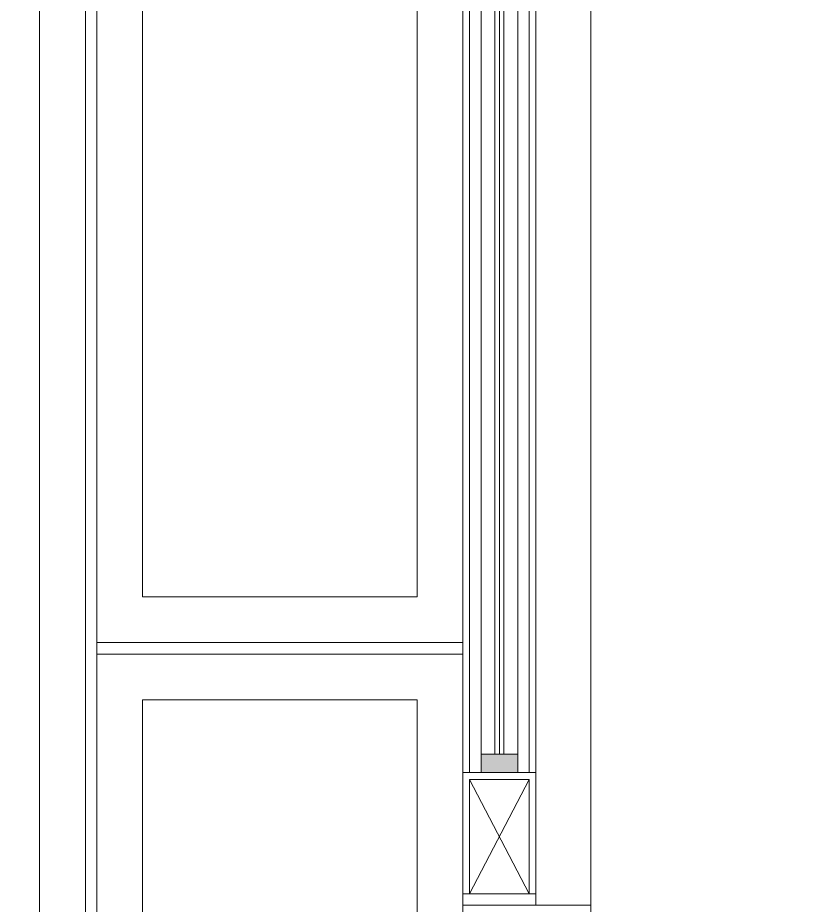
# Model space of a CAD drawing. Header units: metres. Extents: x 349075 to 349285, y 9281902 to 9282050.
# Drawn here: x 349102.787 to 349104.543, y 9281981.404 to 9281983.345 of the extents above; entities that cross this region are included whole.
import ezdxf

# ---------------------------------------------------------------- set-up
doc = ezdxf.new("R2010")
doc.units = ezdxf.units.M
doc.header["$LTSCALE"] = 0.25
for name, color, linetype, lineweight in [('0_VANOS', 30, 'Continuous', 9), ('ARQ-FONDO', 253, 'CONTINUOUS', 9), ('CUNETAS-RED', 5, 'CONTINUOUS', 18)]:
    doc.layers.add(name, color=color, linetype=linetype, lineweight=lineweight)

# ---------------------------------------------------------------- blocks, each defined once
blk = doc.blocks.new('junta vereda 0.8')
at = {"layer": 'ARQ-FONDO'}
blk.add_lwpolyline([(0.0127, 0), (-0.0127, 0), (-0.0127, 0.8), (0.0127, 0.8)], close=True, dxfattribs=at)
blk = doc.blocks.new('verda pg edf 04')
at = {"layer": 'ARQ-FONDO', "elevation": -20.5486}
for points in [[(-10.815, -2.2104), (-10.815, -5.2104), (-11.615, -5.2104), (-11.615, -2.2104)], [(-10.915, -2.3104), (-10.915, -5.1104), (-11.515, -5.1104), (-11.515, -2.3104)], [(-10.815, -5.2358), (-10.815, -8.2358), (-11.615, -8.2358), (-11.615, -5.2358)], [(-10.915, -5.3358), (-10.915, -8.1358), (-11.515, -8.1358), (-11.515, -5.3358)]]:
    blk.add_lwpolyline(points, close=True, dxfattribs=at)
at = {"layer": 'ARQ-FONDO', "rotation": 270}
blk.add_blockref('junta vereda 0.8', (-11.615, -5.2231, -20.5486), dxfattribs=at)
blk = doc.blocks.new('VEREDA EDF 04 PGG')
at = {"layer": 'ARQ-FONDO', "lineweight": 5}
blk.add_blockref('verda pg edf 04', (-1.215, -0.815, 20.5486), dxfattribs=at)
blk = doc.blocks.new('red drenaje')
at = {"layer": 'CUNETAS-RED', "lineweight": 0}
for p, q in [((-48.1, 70.0031), (-48.1, 10.193)), ((-48.2, 69.7801), (-48.2, 10.193))]:
    blk.add_line(p, q, dxfattribs=at)
blk.add_lwpolyline([(-48.2, 10.193), (-48.2, 69.9031), (-48.6, 69.9031), (-48.6, 10.193)], close=True, dxfattribs=at)
blk = doc.blocks.new('*U1092')
at = {"linetype": 'Continuous', "lineweight": 0, "true_color": 0xbebebe}
blk.add_hatch(color=9, dxfattribs=at).paths.add_polyline_path([(3041.8024, 1360.5431), (3041.7624, 1360.5431), (3041.7624, 1360.4631), (3041.8024, 1360.4631)])
at = {"layer": '0_VANOS', "linetype": 'Continuous'}
for p, q in [((3037.2524, 1360.5131), (3041.7624, 1360.5131)), ((3037.2524, 1360.5031), (3041.7624, 1360.5031)), ((3037.2524, 1360.4931), (3041.7624, 1360.4931))]:
    blk.add_line(p, q, dxfattribs=at)
for points in [[(3037.2524, 1360.5431), (3041.7624, 1360.5431), (3041.7624, 1360.4631), (3037.2524, 1360.4631)], [(3041.7624, 1360.5431), (3041.7624, 1360.4631), (3041.8024, 1360.4631), (3041.8024, 1360.5431)]]:
    blk.add_lwpolyline(points, close=True, dxfattribs=at)
blk = doc.blocks.new('columnas bloque talleres')
at = {"layer": 'ARQ-FONDO', "lineweight": 0, "elevation": 0}
blk.add_lwpolyline([(-10.815, -6.215), (-10.815, -5.785), (-10.535, -5.785), (-10.535, -6.215)], close=True, dxfattribs=at)
blk = doc.blocks.new('bloque pg edf 04')
at = {"layer": 'ARQ-FONDO'}
for p, q in [((-10.83, 29.62, 20.5486), (-10.83, 34.21, 20.5486)), ((-10.815, 34.21, 20.5486), (-10.815, 29.62, -0.6942)), ((-10.685, 34.21, 20.5486), (-10.685, 29.62, -0.6942)), ((-10.67, 34.21, 20.5486), (-10.67, 29.62, 20.5486)), ((-10.685, 29.355, 20.5486), (-10.815, 29.605, 20.5486)), ((-10.685, 29.605, 20.5486), (-10.815, 29.355, 20.5486))]:
    blk.add_line(p, q, dxfattribs=at)
at = {"layer": 'ARQ-FONDO', "ltscale": 0.7, "elevation": -684.9178}
blk.add_lwpolyline([(-10.55, 34.5), (-10.83, 34.5), (-10.83, 0.73), (-10.55, 0.73)], close=True, dxfattribs=at)
at = {"layer": 'ARQ-FONDO', "elevation": 20.5486}
for points in [[(-10.67, 29.62), (-10.67, 29.355), (-10.83, 29.355), (-10.83, 29.62)], [(-10.685, 29.605), (-10.685, 29.355), (-10.815, 29.355), (-10.815, 29.605)], [(-10.83, 29.355), (-10.83, 29.33), (-10.67, 29.33), (-10.67, 29.355)]]:
    blk.add_lwpolyline(points, close=True, dxfattribs=at)
at = {"layer": 'ARQ-FONDO'}
blk.add_blockref('columnas bloque talleres', (-0.015, 35.115, 20.5486), dxfattribs=at)
at = {"layer": 'ARQ-FONDO', "rotation": 270}
blk.add_blockref('*U1092', (-1371.2531, 3071.4224, 20.5486), dxfattribs=at)

msp = doc.modelspace()

# ---------------------------------------------------------------- linework, layer by layer
at = {"layer": 'ARQ-FONDO'}
msp.add_lwpolyline([(349103.7597, 9281987.2045), (349114.5897, 9281987.2045), (349114.5897, 9281952.0745), (349103.7597, 9281952.0745)], close=True, dxfattribs=at)

# ---------------------------------------------------------------- block references
at = {"layer": 'ARQ-FONDO', "lineweight": 5}
for name, p in [('bloque pg edf 04', (349114.5897, 9281952.0745)), ('VEREDA EDF 04 PGG', (349115.7897, 9281988.0045))]:
    msp.add_blockref(name, p, dxfattribs=at)
at = {"layer": 'CUNETAS-RED', "lineweight": 30}
msp.add_blockref('red drenaje', (349151.0347, 9281918.0014), dxfattribs=at)

doc.saveas('drawing.dxf')
